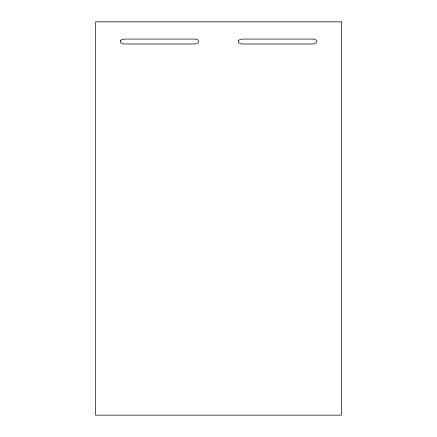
<?xml version="1.0" encoding="UTF-8"?>
<svg xmlns="http://www.w3.org/2000/svg" width="437" height="437" viewBox="0 0 437 437"><rect width="100%" height="100%" fill="white"/><g stroke="black" fill="none" stroke-linecap="round" stroke-linejoin="round"><path stroke-width="0.66" d="M120.301 40.881C119.678 43.208 122.863 44 124.605 43.973L194.405 43.973C199.977 44.498 199.977 38.532 194.405 39.057L124.605 39.057L121.453 39.778L120.301 40.881M238.291 40.881C237.668 43.208 240.853 44 242.595 43.973L312.395 43.973C317.967 44.498 317.967 38.532 312.395 39.057L242.595 39.057L239.443 39.778L238.291 40.881M341.406 21.85L95.594 21.85L95.594 415.15L341.406 415.15L341.406 21.85"/></g></svg>
